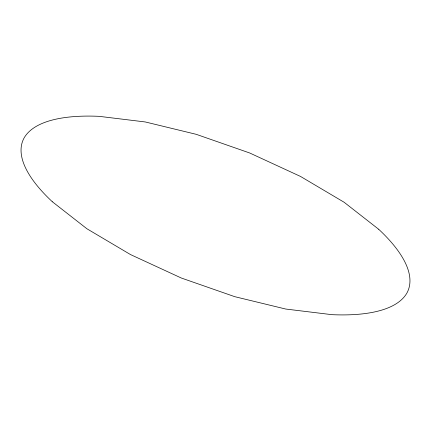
<?xml version="1.0" encoding="UTF-8"?>
<svg xmlns="http://www.w3.org/2000/svg" width="431" height="431" viewBox="0 0 431 431"><rect width="100%" height="100%" fill="white"/><g stroke="black" fill="none" stroke-linecap="round" stroke-linejoin="round"><path stroke-width="0.65" d="M378.639 229.233L344.094 202.241L300.509 176.435L249.678 152.978L196.218 134.321L145.29 121.962L99.06 116.332A208.308 71.244 21.1 0 0 23.985 138.162A208.308 71.244 21.1 0 0 52.356 201.767M52.361 201.767L86.906 228.759L130.491 254.565L181.322 278.022L234.782 296.679L285.71 309.038L331.94 314.668A208.308 71.244 21.1 0 0 407.015 292.838A208.308 71.244 21.1 0 0 378.644 229.233"/></g></svg>
